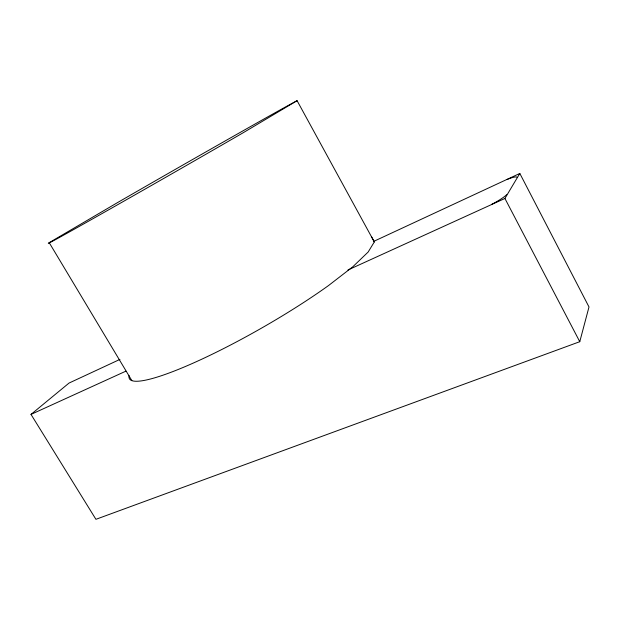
<?xml version="1.0" encoding="UTF-8"?>
<svg xmlns="http://www.w3.org/2000/svg" width="620" height="620" viewBox="0 0 620 620"><rect width="100%" height="100%" fill="white"/><g stroke="black" fill="none" stroke-linecap="round" stroke-linejoin="round"><path stroke-width="0.93" d="M119.955 359.383L69.037 383.059L31 414.4L95.922 519.312L579.77 341.697L589 306.954L519.816 173.445L373.953 241.273M347.921 270.002L504.92 198.47L519.816 173.445M371.613 236.902L374.31 241.94L368.148 252.03L352.741 266.84L328.623 285.479A140.903 21.684 -29.8 0 1 196.098 361.801A140.903 21.684 -29.8 0 1 129.1 375.627M31 414.4L125.922 371.147M49.344 242.893L131.851 380.626M297.096 100.688L243.319 132.665A144.018 1.062 -29.8 0 1 107.462 210.49A144.018 1.062 -29.8 0 1 49.391 242.544L117.63 202.538A144.018 1.062 -29.8 0 1 297.096 100.688L374.31 241.94M504.92 198.47L579.77 341.697M507.129 179.467A19.437 3.115 -27.4 0 1 517.088 177.312M506.742 194.665A20.243 3.41 -27.4 0 1 491.575 204.414"/></g></svg>
